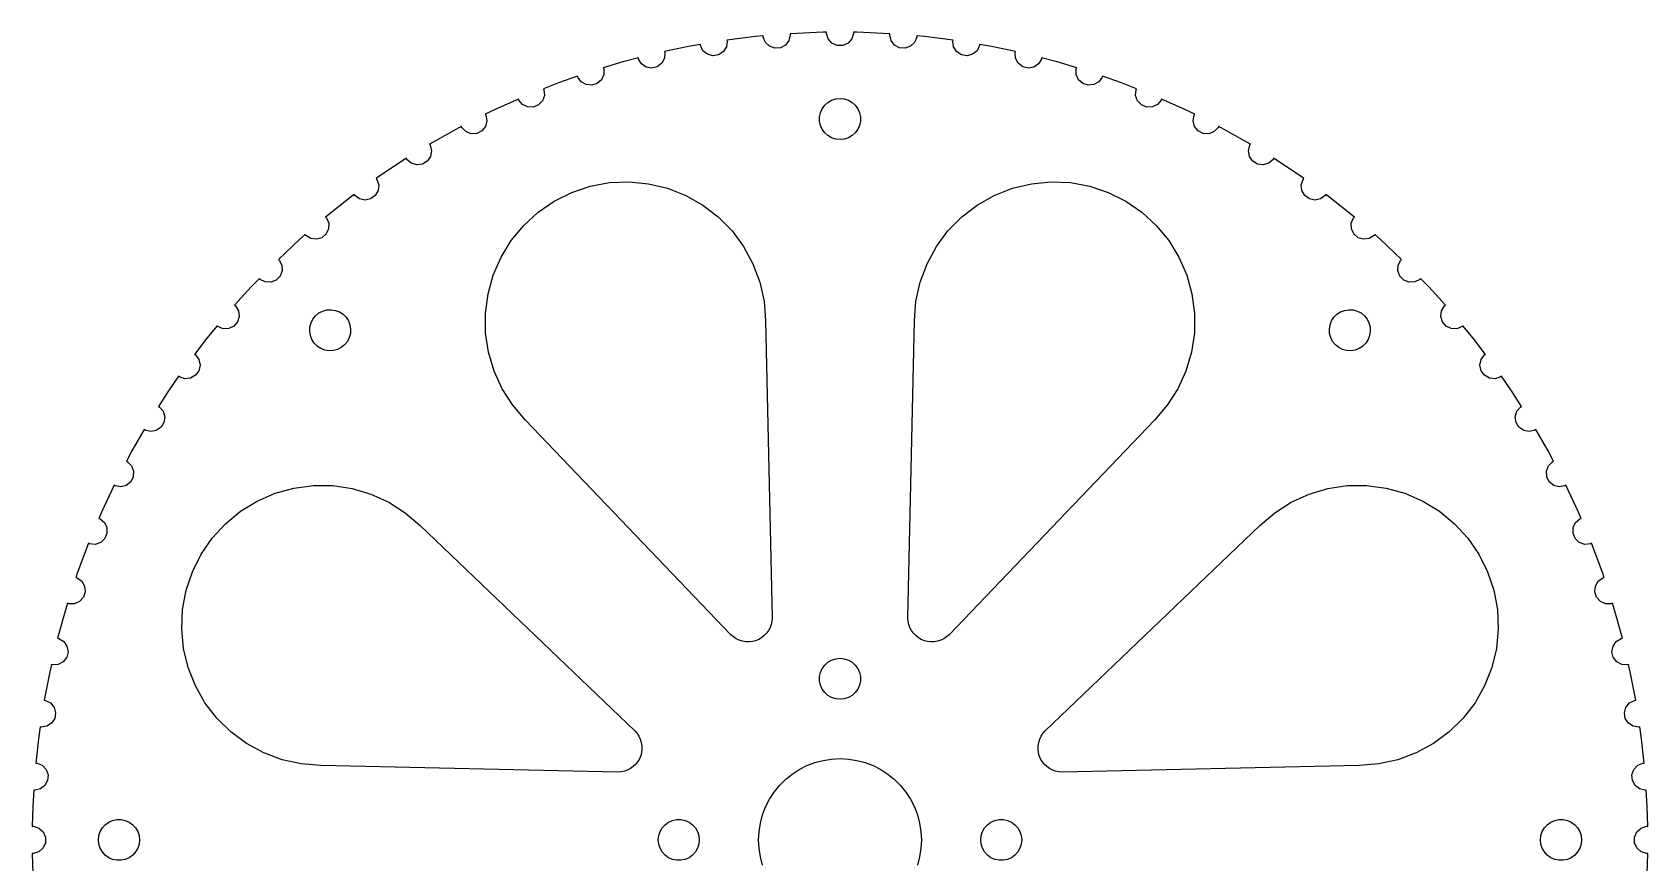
# Model space of a CAD drawing. Header units: metres. Extents: x -59 to 59, y -59 to 59.
# Drawn here: x -59.1 to 59.1, y -1.7 to 59.1 of the extents above; entities that cross this region are included whole.
import ezdxf

# ---------------------------------------------------------------- set-up
doc = ezdxf.new("R2010")
doc.units = ezdxf.units.M

msp = doc.modelspace()

# ---------------------------------------------------------------- linework, layer by layer
for p, q in [((-1.23724, 59.0658), (-3.65305, 58.9645)), ((-0.984879, 59.0658), (-1.23724, 59.0658)), ((-0.994507, 58.9742), (-0.984879, 59.0658)), ((1.23724, 59.0658), (0.984879, 59.0658)), ((0.984879, 59.0658), (0.994507, 58.9742)), ((3.65305, 58.9645), (1.23724, 59.0658)), ((-11.0703, 58.0323), (-12.8291, 57.6584)), ((-10.2123, 58.1774), (-11.0703, 58.0323)), ((-10.2079, 58.0926), (-10.2123, 58.1774)), ((-10.0191, 57.7221), (-10.2079, 58.0926)), ((-8.30836, 57.993), (-8.53484, 57.6443)), ((-8.24332, 58.4037), (-8.30836, 57.993)), ((-6.1754, 58.7551), (-8.26668, 58.4909)), ((-8.26668, 58.4909), (-8.24332, 58.4037)), ((-5.61621, 58.802), (-6.1754, 58.7551)), ((-5.61852, 58.7144), (-5.61621, 58.802)), ((-5.45938, 58.3302), (-5.61852, 58.7144)), ((-5.15776, 58.044), (-5.45938, 58.3302)), ((-4.76578, 57.9052), (-5.15776, 58.044)), ((-4.35124, 57.9378), (-4.76578, 57.9052)), ((-3.98581, 58.1362), (-4.35124, 57.9378)), ((-3.73267, 58.4661), (-3.98581, 58.1362)), ((-3.6356, 58.8705), (-3.73267, 58.4661)), ((-3.65305, 58.9645), (-3.6356, 58.8705)), ((-0.866013, 58.5787), (-0.994507, 58.9742)), ((-0.587784, 58.2697), (-0.866013, 58.5787)), ((-0.207901, 58.1006), (-0.587784, 58.2697)), ((0.207901, 58.1006), (-0.207901, 58.1006)), ((0.587784, 58.2697), (0.207901, 58.1006)), ((0.866013, 58.5787), (0.587784, 58.2697)), ((0.994507, 58.9742), (0.866013, 58.5787)), ((3.6356, 58.8705), (3.65305, 58.9645)), ((3.73267, 58.4661), (3.6356, 58.8705)), ((3.98581, 58.1362), (3.73267, 58.4661)), ((4.35124, 57.9378), (3.98581, 58.1362)), ((4.76578, 57.9052), (4.35124, 57.9378)), ((5.15776, 58.044), (4.76578, 57.9052)), ((5.45938, 58.3302), (5.15776, 58.044)), ((5.61852, 58.7144), (5.45938, 58.3302)), ((6.1754, 58.7551), (5.61621, 58.802)), ((5.61621, 58.802), (5.61852, 58.7144)), ((8.26668, 58.4909), (6.1754, 58.7551)), ((8.24332, 58.4037), (8.26668, 58.4909)), ((8.30836, 57.993), (8.24332, 58.4037)), ((8.53484, 57.6443), (8.30836, 57.993)), ((10.2079, 58.0926), (10.0191, 57.7221)), ((10.2123, 58.1774), (10.2079, 58.0926)), ((11.0703, 58.0323), (10.2123, 58.1774)), ((12.8291, 57.6584), (11.0703, 58.0323)), ((-15.8874, 56.9024), (-17.3125, 56.4722)), ((-14.7452, 57.1957), (-15.8874, 56.9024)), ((-14.7343, 57.1126), (-14.7452, 57.1957)), ((-14.517, 56.758), (-14.7343, 57.1126)), ((-14.1743, 56.5225), (-14.517, 56.758)), ((-13.0312, 56.797), (-13.3611, 56.5438)), ((-12.8328, 57.1624), (-13.0312, 56.797)), ((-12.8002, 57.5769), (-12.8328, 57.1624)), ((-12.8291, 57.6584), (-12.8002, 57.5769)), ((-9.69594, 57.4604), (-10.0191, 57.7221)), ((-9.29428, 57.3528), (-9.69594, 57.4604)), ((-8.88358, 57.4178), (-9.29428, 57.3528)), ((-8.53484, 57.6443), (-8.88358, 57.4178)), ((8.88358, 57.4178), (8.53484, 57.6443)), ((9.29428, 57.3528), (8.88358, 57.4178)), ((9.69594, 57.4604), (9.29428, 57.3528)), ((10.0191, 57.7221), (9.69594, 57.4604)), ((12.8002, 57.5769), (12.8291, 57.6584)), ((12.8328, 57.1624), (12.8002, 57.5769)), ((13.0312, 56.797), (12.8328, 57.1624)), ((13.3611, 56.5438), (13.0312, 56.797)), ((14.517, 56.758), (14.1743, 56.5225)), ((14.7343, 57.1126), (14.517, 56.758)), ((14.7452, 57.1957), (14.7343, 57.1126)), ((15.8874, 56.9024), (14.7452, 57.1957)), ((17.3125, 56.4722), (15.8874, 56.9024)), ((-19.1874, 55.863), (-20.5932, 55.3734)), ((-19.1699, 55.7805), (-19.1874, 55.863)), ((-18.9255, 55.4441), (-19.1699, 55.7805)), ((-17.4473, 55.5994), (-17.7563, 55.3212)), ((-17.2782, 55.9793), (-17.4473, 55.5994)), ((-17.3125, 56.4722), (-17.2782, 56.3951)), ((-17.2782, 56.3951), (-17.2782, 55.9793)), ((-13.7655, 56.4467), (-14.1743, 56.5225)), ((-13.3611, 56.5438), (-13.7655, 56.4467)), ((13.7655, 56.4467), (13.3611, 56.5438)), ((14.1743, 56.5225), (13.7655, 56.4467)), ((17.2782, 56.3951), (17.3125, 56.4722)), ((17.2782, 55.9793), (17.2782, 56.3951)), ((17.4473, 55.5994), (17.2782, 55.9793)), ((17.7563, 55.3212), (17.4473, 55.5994)), ((19.1699, 55.7805), (18.9255, 55.4441)), ((19.1874, 55.863), (19.1699, 55.7805)), ((20.5932, 55.3734), (19.1874, 55.863)), ((-21.617, 54.4511), (-21.7558, 54.0591)), ((-20.5932, 55.3734), (-21.6896, 54.9393)), ((-21.6896, 54.9393), (-21.6496, 54.8657)), ((-21.6496, 54.8657), (-21.617, 54.4511)), ((-18.5654, 55.2362), (-18.9255, 55.4441)), ((-18.1518, 55.1927), (-18.5654, 55.2362)), ((-17.7563, 55.3212), (-18.1518, 55.1927)), ((18.1518, 55.1927), (17.7563, 55.3212)), ((18.5654, 55.2362), (18.1518, 55.1927)), ((18.9255, 55.4441), (18.5654, 55.2362)), ((21.6896, 54.9393), (20.5932, 55.3734)), ((21.617, 54.4511), (21.6496, 54.8657)), ((21.7558, 54.0591), (21.617, 54.4511)), ((21.6496, 54.8657), (21.6896, 54.9393)), ((-25.1545, 53.456), (-25.9339, 53.0692)), ((-23.5118, 54.1874), (-25.1545, 53.456)), ((-23.4873, 54.1045), (-23.5118, 54.1874)), ((-23.2172, 53.7883), (-23.4873, 54.1045)), ((-22.8419, 53.6093), (-23.2172, 53.7883)), ((-22.4262, 53.5984), (-22.8419, 53.6093)), ((-22.042, 53.7575), (-22.4262, 53.5984)), ((-21.7558, 54.0591), (-22.042, 53.7575)), ((-1.49178, 52.8777), (-1.42657, 53.1844)), ((-1.42657, 53.1844), (-1.29903, 53.4709)), ((-1.29903, 53.4709), (-1.11472, 53.7246)), ((-1.11472, 53.7246), (-0.881668, 53.9344)), ((-0.881668, 53.9344), (-0.610092, 54.0912)), ((-0.610092, 54.0912), (-0.311859, 54.1881)), ((-0.311859, 54.1881), (0, 54.2209)), ((0, 54.2209), (0.311859, 54.1881)), ((0.311859, 54.1881), (0.610092, 54.0912)), ((0.610092, 54.0912), (0.881668, 53.9344)), ((0.881668, 53.9344), (1.11472, 53.7246)), ((1.11472, 53.7246), (1.29903, 53.4709)), ((1.29903, 53.4709), (1.42657, 53.1844)), ((1.42657, 53.1844), (1.49178, 52.8777)), ((22.042, 53.7575), (21.7558, 54.0591)), ((22.4262, 53.5984), (22.042, 53.7575)), ((22.8419, 53.6093), (22.4262, 53.5984)), ((23.2172, 53.7883), (22.8419, 53.6093)), ((23.4873, 54.1045), (23.2172, 53.7883)), ((23.5118, 54.1874), (23.4873, 54.1045)), ((25.1545, 53.456), (23.5118, 54.1874)), ((25.9339, 53.0692), (25.1545, 53.456)), ((-27.6922, 52.1792), (-29.5394, 51.1637)), ((-27.6599, 52.0949), (-27.6922, 52.1792)), ((-27.3658, 51.8009), (-27.6599, 52.0949)), ((-25.9302, 52.1855), (-26.1919, 51.8624)), ((-25.9339, 53.0692), (-25.8876, 52.9979)), ((-25.8226, 52.5872), (-25.9302, 52.1855)), ((-25.8876, 52.9979), (-25.8226, 52.5872)), ((-1.49178, 52.5641), (-1.49178, 52.8777)), ((-1.42657, 52.2573), (-1.49178, 52.5641)), ((-1.29903, 51.9709), (-1.42657, 52.2573)), ((1.42657, 52.2573), (1.29903, 51.9709)), ((1.49178, 52.5641), (1.42657, 52.2573)), ((1.49178, 52.8777), (1.49178, 52.5641)), ((25.8226, 52.5872), (25.8876, 52.9979)), ((25.9302, 52.1855), (25.8226, 52.5872)), ((25.8876, 52.9979), (25.9339, 53.0692)), ((26.1919, 51.8624), (25.9302, 52.1855)), ((27.6599, 52.0949), (27.3658, 51.8009)), ((27.6922, 52.1792), (27.6599, 52.0949)), ((29.5394, 51.1637), (27.6922, 52.1792)), ((-29.5394, 51.1637), (-30.0194, 50.873)), ((-30.0194, 50.873), (-29.966, 50.8034)), ((-29.966, 50.8034), (-29.8689, 50.3991)), ((-26.9776, 51.6519), (-27.3658, 51.8009)), ((-26.5624, 51.6736), (-26.9776, 51.6519)), ((-26.1919, 51.8624), (-26.5624, 51.6736)), ((-1.11472, 51.7172), (-1.29903, 51.9709)), ((-0.881668, 51.5073), (-1.11472, 51.7172)), ((-0.610092, 51.3506), (-0.881668, 51.5073)), ((-0.311859, 51.2536), (-0.610092, 51.3506)), ((0, 51.2209), (-0.311859, 51.2536)), ((0.311859, 51.2536), (0, 51.2209)), ((0.610092, 51.3506), (0.311859, 51.2536)), ((0.881668, 51.5073), (0.610092, 51.3506)), ((1.11472, 51.7172), (0.881668, 51.5073)), ((1.29903, 51.9709), (1.11472, 51.7172)), ((26.5624, 51.6736), (26.1919, 51.8624)), ((26.9776, 51.6519), (26.5624, 51.6736)), ((27.3658, 51.8009), (26.9776, 51.6519)), ((30.0194, 50.873), (29.5394, 51.1637)), ((29.8689, 50.3991), (29.966, 50.8034)), ((29.966, 50.8034), (30.0194, 50.873)), ((-31.7031, 49.8505), (-33.717, 48.5125)), ((-31.6619, 49.7641), (-31.7031, 49.8505)), ((-31.3457, 49.4941), (-31.6619, 49.7641)), ((-30.1802, 49.6475), (-30.5347, 49.4303)), ((-29.9447, 49.9902), (-30.1802, 49.6475)), ((-29.8689, 50.3991), (-29.9447, 49.9902)), ((29.9447, 49.9902), (29.8689, 50.3991)), ((30.1802, 49.6475), (29.9447, 49.9902)), ((30.5347, 49.4303), (30.1802, 49.6475)), ((31.6619, 49.7641), (31.3457, 49.4941)), ((31.7031, 49.8505), (31.6619, 49.7641)), ((33.717, 48.5125), (31.7031, 49.8505)), ((-33.717, 48.5125), (-33.9212, 48.3641)), ((-30.947, 49.376), (-31.3457, 49.4941)), ((-30.5347, 49.4303), (-30.947, 49.376)), ((30.947, 49.376), (30.5347, 49.4303)), ((31.3457, 49.4941), (30.947, 49.376)), ((33.9212, 48.3641), (33.717, 48.5125)), ((-33.7746, 47.4867), (-33.9825, 47.1266)), ((-33.9212, 48.3641), (-33.8596, 48.2957)), ((-33.8596, 48.2957), (-33.7311, 47.9002)), ((-33.7311, 47.9002), (-33.7746, 47.4867)), ((-20.8949, 46.7166), (-19.615, 47.3547)), ((-19.615, 47.3547), (-18.2587, 47.8085)), ((-18.2587, 47.8085), (-16.8524, 48.0692)), ((-16.8524, 48.0692), (-15.4236, 48.1316)), ((-15.4236, 48.1316), (-14, 47.9945)), ((-14, 47.9945), (-12.6094, 47.6606)), ((-12.6094, 47.6606), (-11.2787, 47.1364)), ((11.2787, 47.1364), (12.6094, 47.6606)), ((12.6094, 47.6606), (14, 47.9945)), ((14, 47.9945), (15.4236, 48.1316)), ((15.4236, 48.1316), (16.8524, 48.0692)), ((16.8524, 48.0692), (18.2587, 47.8085)), ((18.2587, 47.8085), (19.615, 47.3547)), ((19.615, 47.3547), (20.8949, 46.7166)), ((33.7311, 47.9002), (33.8596, 48.2957)), ((33.7746, 47.4867), (33.7311, 47.9002)), ((33.9825, 47.1266), (33.7746, 47.4867)), ((33.8596, 48.2957), (33.9212, 48.3641)), ((-35.7189, 47.058), (-37.6139, 45.5561)), ((-35.5148, 47.2063), (-35.7189, 47.058)), ((-35.4688, 47.1266), (-35.5148, 47.2063)), ((-35.1323, 46.8822), (-35.4688, 47.1266)), ((-34.7256, 46.7957), (-35.1323, 46.8822)), ((-34.3189, 46.8822), (-34.7256, 46.7957)), ((-33.9825, 47.1266), (-34.3189, 46.8822)), ((-22.0735, 45.9065), (-20.8949, 46.7166)), ((-11.2787, 47.1364), (-10.0339, 46.4322)), ((-10.0339, 46.4322), (-8.89928, 45.5615)), ((8.89928, 45.5615), (10.0339, 46.4322)), ((10.0339, 46.4322), (11.2787, 47.1364)), ((20.8949, 46.7166), (22.0735, 45.9065)), ((34.3189, 46.8822), (33.9825, 47.1266)), ((34.7256, 46.7957), (34.3189, 46.8822)), ((35.1323, 46.8822), (34.7256, 46.7957)), ((35.4688, 47.1266), (35.1323, 46.8822)), ((35.5148, 47.2063), (35.4688, 47.1266)), ((35.7189, 47.058), (35.5148, 47.2063)), ((37.6139, 45.5561), (35.7189, 47.058)), ((-37.6139, 45.5561), (-37.5444, 45.4902)), ((-37.5444, 45.4902), (-37.3853, 45.1061)), ((-37.3853, 45.1061), (-37.3962, 44.6904)), ((-24.0377, 43.8367), (-23.128, 44.9403)), ((-23.128, 44.9403), (-22.0735, 45.9065)), ((-8.89928, 45.5615), (-7.89684, 44.5415)), ((7.89684, 44.5415), (8.89928, 45.5615)), ((22.0735, 45.9065), (23.128, 44.9403)), ((23.128, 44.9403), (24.0377, 43.8367)), ((37.3853, 45.1061), (37.5444, 45.4902)), ((37.3962, 44.6904), (37.3853, 45.1061)), ((37.5444, 45.4902), (37.6139, 45.5561)), ((-39.5314, 43.9041), (-41.068, 42.4611)), ((-39.1066, 44.2707), (-39.5314, 43.9041)), ((-39.0569, 44.1985), (-39.1066, 44.2707)), ((-38.7024, 43.9812), (-39.0569, 44.1985)), ((-38.2901, 43.9269), (-38.7024, 43.9812)), ((-37.8914, 44.045), (-38.2901, 43.9269)), ((-37.5752, 44.3151), (-37.8914, 44.045)), ((-37.3962, 44.6904), (-37.5752, 44.3151)), ((-24.785, 42.6173), (-24.0377, 43.8367)), ((-7.89684, 44.5415), (-7.04613, 43.3918)), ((7.04613, 43.3918), (7.89684, 44.5415)), ((24.0377, 43.8367), (24.785, 42.6173)), ((37.5752, 44.3151), (37.3962, 44.6904)), ((37.8914, 44.045), (37.5752, 44.3151)), ((38.2901, 43.9269), (37.8914, 44.045)), ((38.7024, 43.9812), (38.2901, 43.9269)), ((39.0569, 44.1985), (38.7024, 43.9812)), ((39.1066, 44.2707), (39.0569, 44.1985)), ((39.5314, 43.9041), (39.1066, 44.2707)), ((41.068, 42.4611), (39.5314, 43.9041)), ((-25.3553, 41.3057), (-24.785, 42.6173)), ((-7.04613, 43.3918), (-6.36371, 42.1349)), ((6.36371, 42.1349), (7.04613, 43.3918)), ((24.785, 42.6173), (25.3553, 41.3057)), ((-41.068, 42.4611), (-40.9978, 42.4043)), ((-40.9978, 42.4043), (-40.8091, 42.0338)), ((-40.7873, 41.6185), (-40.9363, 41.2303)), ((-40.8091, 42.0338), (-40.7873, 41.6185)), ((-6.36371, 42.1349), (-5.86284, 40.7953)), ((5.86284, 40.7953), (6.36371, 42.1349)), ((40.7873, 41.6185), (40.8091, 42.0338)), ((40.9363, 41.2303), (40.7873, 41.6185)), ((40.8091, 42.0338), (40.9978, 42.4043)), ((40.9978, 42.4043), (41.068, 42.4611)), ((-43.0665, 40.4422), (-44.2697, 39.1059)), ((-42.4578, 41.0639), (-43.0665, 40.4422)), ((-42.4043, 40.9978), (-42.4578, 41.0639)), ((-42.0338, 40.8091), (-42.4043, 40.9978)), ((-41.6185, 40.7873), (-42.0338, 40.8091)), ((-41.2303, 40.9363), (-41.6185, 40.7873)), ((-40.9363, 41.2303), (-41.2303, 40.9363)), ((-25.7375, 39.9276), (-25.3553, 41.3057)), ((-5.86284, 40.7953), (-5.5533, 39.399)), ((5.5533, 39.399), (5.86284, 40.7953)), ((25.3553, 41.3057), (25.7375, 39.9276)), ((41.2303, 40.9363), (40.9363, 41.2303)), ((41.6185, 40.7873), (41.2303, 40.9363)), ((42.0338, 40.8091), (41.6185, 40.7873)), ((42.4043, 40.9978), (42.0338, 40.8091)), ((42.4578, 41.0639), (42.4043, 40.9978)), ((43.0665, 40.4422), (42.4578, 41.0639)), ((44.2697, 39.1059), (43.0665, 40.4422)), ((-44.2697, 39.1059), (-44.1985, 39.0569)), ((-44.1985, 39.0569), (-43.9812, 38.7024)), ((-25.9241, 38.5096), (-25.7375, 39.9276)), ((-5.5533, 39.399), (-5.44109, 37.9733)), ((5.44109, 37.9733), (5.5533, 39.399)), ((25.7375, 39.9276), (25.9241, 38.5096)), ((43.9812, 38.7024), (44.1985, 39.0569)), ((44.1985, 39.0569), (44.2697, 39.1059)), ((-44.045, 37.8914), (-44.3151, 37.5752)), ((-43.9269, 38.2901), (-44.045, 37.8914)), ((-43.9812, 38.7024), (-43.9269, 38.2901)), ((-38.7608, 37.5139), (-38.6797, 37.8168)), ((-38.6797, 37.8168), (-38.5373, 38.0962)), ((-38.5373, 38.0962), (-38.3399, 38.3399)), ((-38.3399, 38.3399), (-38.0962, 38.5373)), ((-38.0962, 38.5373), (-37.8168, 38.6797)), ((-37.8168, 38.6797), (-37.5139, 38.7608)), ((-37.5139, 38.7608), (-37.2008, 38.7772)), ((-37.2008, 38.7772), (-36.8911, 38.7282)), ((-36.8911, 38.7282), (-36.5983, 38.6158)), ((-36.5983, 38.6158), (-36.3353, 38.445)), ((-36.3353, 38.445), (-36.1136, 38.2233)), ((-36.1136, 38.2233), (-35.9428, 37.9603)), ((-35.9428, 37.9603), (-35.8304, 37.6675)), ((-25.9117, 37.0795), (-25.9241, 38.5096)), ((-5.44109, 37.9733), (-4.96783, 16.2512)), ((4.96783, 16.2512), (5.44109, 37.9733)), ((25.9241, 38.5096), (25.9117, 37.0795)), ((35.8304, 37.6675), (35.9428, 37.9603)), ((35.9428, 37.9603), (36.1136, 38.2233)), ((36.1136, 38.2233), (36.3353, 38.445)), ((36.3353, 38.445), (36.5983, 38.6158)), ((36.5983, 38.6158), (36.8911, 38.7282)), ((36.8911, 38.7282), (37.2008, 38.7772)), ((37.2008, 38.7772), (37.5139, 38.7608)), ((37.5139, 38.7608), (37.8168, 38.6797)), ((37.8168, 38.6797), (38.0962, 38.5373)), ((38.0962, 38.5373), (38.3399, 38.3399)), ((38.3399, 38.3399), (38.5373, 38.0962)), ((38.5373, 38.0962), (38.6797, 37.8168)), ((38.6797, 37.8168), (38.7608, 37.5139)), ((43.9269, 38.2901), (43.9812, 38.7024)), ((44.045, 37.8914), (43.9269, 38.2901)), ((44.3151, 37.5752), (44.045, 37.8914)), ((-46.2996, 36.6966), (-47.1996, 35.5109)), ((-45.5479, 37.6053), (-46.2996, 36.6966)), ((-45.4902, 37.5444), (-45.5479, 37.6053)), ((-45.1061, 37.3853), (-45.4902, 37.5444)), ((-44.6904, 37.3962), (-45.1061, 37.3853)), ((-44.3151, 37.5752), (-44.6904, 37.3962)), ((-38.7772, 37.2008), (-38.7608, 37.5139)), ((-38.7282, 36.8911), (-38.7772, 37.2008)), ((-38.6158, 36.5983), (-38.7282, 36.8911)), ((-35.8789, 36.7417), (-36.0213, 36.4623)), ((-35.7977, 37.0446), (-35.8789, 36.7417)), ((-35.8304, 37.6675), (-35.7813, 37.3578)), ((-35.7813, 37.3578), (-35.7977, 37.0446)), ((-25.7003, 35.665), (-25.9117, 37.0795)), ((25.9117, 37.0795), (25.7003, 35.665)), ((35.7813, 37.3578), (35.8304, 37.6675)), ((35.7977, 37.0446), (35.7813, 37.3578)), ((35.8789, 36.7417), (35.7977, 37.0446)), ((36.0213, 36.4623), (35.8789, 36.7417)), ((38.7282, 36.8911), (38.6158, 36.5983)), ((38.7772, 37.2008), (38.7282, 36.8911)), ((38.7608, 37.5139), (38.7772, 37.2008)), ((44.6904, 37.3962), (44.3151, 37.5752)), ((45.1061, 37.3853), (44.6904, 37.3962)), ((45.4902, 37.5444), (45.1061, 37.3853)), ((45.5479, 37.6053), (45.4902, 37.5444)), ((46.2996, 36.6966), (45.5479, 37.6053)), ((47.1996, 35.5109), (46.2996, 36.6966)), ((-47.1996, 35.5109), (-47.1266, 35.4688)), ((-47.1266, 35.4688), (-46.8822, 35.1323)), ((-38.445, 36.3353), (-38.6158, 36.5983)), ((-38.2233, 36.1136), (-38.445, 36.3353)), ((-37.9603, 35.9428), (-38.2233, 36.1136)), ((-37.6675, 35.8304), (-37.9603, 35.9428)), ((-37.3578, 35.7813), (-37.6675, 35.8304)), ((-37.0446, 35.7977), (-37.3578, 35.7813)), ((-36.7417, 35.8789), (-37.0446, 35.7977)), ((-36.4623, 36.0213), (-36.7417, 35.8789)), ((-36.2186, 36.2186), (-36.4623, 36.0213)), ((-36.0213, 36.4623), (-36.2186, 36.2186)), ((-25.2941, 34.2937), (-25.7003, 35.665)), ((25.7003, 35.665), (25.2941, 34.2937)), ((36.2186, 36.2186), (36.0213, 36.4623)), ((36.4623, 36.0213), (36.2186, 36.2186)), ((36.7417, 35.8789), (36.4623, 36.0213)), ((37.0446, 35.7977), (36.7417, 35.8789)), ((37.3578, 35.7813), (37.0446, 35.7977)), ((37.6675, 35.8304), (37.3578, 35.7813)), ((37.9603, 35.9428), (37.6675, 35.8304)), ((38.2233, 36.1136), (37.9603, 35.9428)), ((38.445, 36.3353), (38.2233, 36.1136)), ((38.6158, 36.5983), (38.445, 36.3353)), ((46.8822, 35.1323), (47.1266, 35.4688)), ((47.1266, 35.4688), (47.1996, 35.5109)), ((-46.8822, 34.3189), (-47.1266, 33.9825)), ((-46.8822, 35.1323), (-46.7957, 34.7256)), ((-46.7957, 34.7256), (-46.8822, 34.3189)), ((-24.701, 32.9923), (-25.2941, 34.2937)), ((25.2941, 34.2937), (24.701, 32.9923)), ((46.7957, 34.7256), (46.8822, 35.1323)), ((46.8822, 34.3189), (46.7957, 34.7256)), ((47.1266, 33.9825), (46.8822, 34.3189)), ((-48.3584, 33.916), (-49.2079, 32.6937)), ((-48.2957, 33.8596), (-48.3584, 33.916)), ((-47.9002, 33.7311), (-48.2957, 33.8596)), ((-47.4867, 33.7746), (-47.9002, 33.7311)), ((-47.1266, 33.9825), (-47.4867, 33.7746)), ((47.4867, 33.7746), (47.1266, 33.9825)), ((47.9002, 33.7311), (47.4867, 33.7746)), ((48.2957, 33.8596), (47.9002, 33.7311)), ((48.3584, 33.916), (48.2957, 33.8596)), ((49.2079, 32.6937), (48.3584, 33.916)), ((-49.2079, 32.6937), (-49.8398, 31.698)), ((-23.9325, 31.7861), (-24.701, 32.9923)), ((24.701, 32.9923), (23.9325, 31.7861)), ((49.8398, 31.698), (49.2079, 32.6937)), ((-49.8398, 31.698), (-49.7641, 31.6619)), ((-49.7641, 31.6619), (-49.4941, 31.3457)), ((-49.4941, 31.3457), (-49.376, 30.947)), ((-49.376, 30.947), (-49.4303, 30.5347)), ((-23.0037, 30.6986), (-23.9325, 31.7861)), ((23.9325, 31.7861), (23.0037, 30.6986)), ((49.376, 30.947), (49.4941, 31.3457)), ((49.4303, 30.5347), (49.376, 30.947)), ((49.4941, 31.3457), (49.7641, 31.6619)), ((49.7641, 31.6619), (49.8398, 31.698)), ((-50.872, 30.0186), (-51.7711, 28.4614)), ((-50.8034, 29.966), (-50.872, 30.0186)), ((-50.3991, 29.8689), (-50.8034, 29.966)), ((-49.9902, 29.9447), (-50.3991, 29.8689)), ((-49.6475, 30.1802), (-49.9902, 29.9447)), ((-49.4303, 30.5347), (-49.6475, 30.1802)), ((-7.97856, 15.0042), (-23.0037, 30.6986)), ((23.0037, 30.6986), (7.97856, 15.0042)), ((49.6475, 30.1802), (49.4303, 30.5347)), ((49.9902, 29.9447), (49.6475, 30.1802)), ((50.3991, 29.8689), (49.9902, 29.9447)), ((50.8034, 29.966), (50.3991, 29.8689)), ((50.872, 30.0186), (50.8034, 29.966)), ((51.7711, 28.4614), (50.872, 30.0186)), ((-51.7711, 28.4614), (-52.1742, 27.6903)), ((52.1742, 27.6903), (51.7711, 28.4614)), ((-52.1742, 27.6903), (-52.0949, 27.6599)), ((-52.0949, 27.6599), (-51.8009, 27.3658)), ((-51.8009, 27.3658), (-51.6519, 26.9776)), ((51.6519, 26.9776), (51.8009, 27.3658)), ((51.8009, 27.3658), (52.0949, 27.6599)), ((52.0949, 27.6599), (52.1742, 27.6903)), ((-51.8624, 26.1919), (-52.1855, 25.9302)), ((-51.6736, 26.5624), (-51.8624, 26.1919)), ((-51.6519, 26.9776), (-51.6736, 26.5624)), ((51.6736, 26.5624), (51.6519, 26.9776)), ((51.8624, 26.1919), (51.6736, 26.5624)), ((52.1855, 25.9302), (51.8624, 26.1919)), ((-53.0736, 25.9368), (-53.9711, 24.0295)), ((-52.9979, 25.8876), (-53.0736, 25.9368)), ((-52.5872, 25.8226), (-52.9979, 25.8876)), ((-52.1855, 25.9302), (-52.5872, 25.8226)), ((-42.6173, 24.785), (-41.3057, 25.3553)), ((-41.3057, 25.3553), (-39.9276, 25.7375)), ((-39.9276, 25.7375), (-38.5096, 25.9241)), ((-38.5096, 25.9241), (-37.0795, 25.9117)), ((-37.0795, 25.9117), (-35.665, 25.7003)), ((-35.665, 25.7003), (-34.2937, 25.2941)), ((-34.2937, 25.2941), (-32.9923, 24.701)), ((32.9923, 24.701), (34.2937, 25.2941)), ((34.2937, 25.2941), (35.665, 25.7003)), ((35.665, 25.7003), (37.0795, 25.9117)), ((37.0795, 25.9117), (38.5096, 25.9241)), ((38.5096, 25.9241), (39.9276, 25.7375)), ((39.9276, 25.7375), (41.3057, 25.3553)), ((41.3057, 25.3553), (42.6173, 24.785)), ((52.5872, 25.8226), (52.1855, 25.9302)), ((52.9979, 25.8876), (52.5872, 25.8226)), ((53.0736, 25.9368), (52.9979, 25.8876)), ((53.9711, 24.0295), (53.0736, 25.9368)), ((-53.9711, 24.0295), (-54.1886, 23.5122)), ((-44.9403, 23.128), (-43.8367, 24.0377)), ((-43.8367, 24.0377), (-42.6173, 24.785)), ((-32.9923, 24.701), (-31.7861, 23.9325)), ((-31.7861, 23.9325), (-30.6986, 23.0037)), ((30.6986, 23.0037), (31.7861, 23.9325)), ((31.7861, 23.9325), (32.9923, 24.701)), ((42.6173, 24.785), (43.8367, 24.0377)), ((43.8367, 24.0377), (44.9403, 23.128)), ((54.1886, 23.5122), (53.9711, 24.0295)), ((-54.1886, 23.5122), (-54.1045, 23.4873)), ((-54.1045, 23.4873), (-53.7883, 23.2172)), ((-53.7883, 23.2172), (-53.6093, 22.8419)), ((-53.6093, 22.8419), (-53.5984, 22.4262)), ((-45.9065, 22.0735), (-44.9403, 23.128)), ((-30.6986, 23.0037), (-15.0042, 7.97856)), ((15.0042, 7.97856), (30.6986, 23.0037)), ((44.9403, 23.128), (45.9065, 22.0735)), ((53.5984, 22.4262), (53.6093, 22.8419)), ((53.6093, 22.8419), (53.7883, 23.2172)), ((53.7883, 23.2172), (54.1045, 23.4873)), ((54.1045, 23.4873), (54.1886, 23.5122)), ((-54.9498, 21.6953), (-55.7926, 19.429)), ((-54.8657, 21.6496), (-54.9498, 21.6953)), ((-54.4511, 21.617), (-54.8657, 21.6496)), ((-54.0591, 21.7558), (-54.4511, 21.617)), ((-53.7575, 22.042), (-54.0591, 21.7558)), ((-53.5984, 22.4262), (-53.7575, 22.042)), ((-46.7166, 20.8949), (-45.9065, 22.0735)), ((45.9065, 22.0735), (46.7166, 20.8949)), ((53.7575, 22.042), (53.5984, 22.4262)), ((54.0591, 21.7558), (53.7575, 22.042)), ((54.4511, 21.617), (54.0591, 21.7558)), ((54.8657, 21.6496), (54.4511, 21.617)), ((54.9498, 21.6953), (54.8657, 21.6496)), ((55.7926, 19.429), (54.9498, 21.6953)), ((-47.3547, 19.615), (-46.7166, 20.8949)), ((46.7166, 20.8949), (47.3547, 19.615)), ((-55.7926, 19.429), (-55.8705, 19.189)), ((-55.8705, 19.189), (-55.7805, 19.1699)), ((-55.7805, 19.1699), (-55.4441, 18.9255)), ((-55.4441, 18.9255), (-55.2362, 18.5654)), ((-47.8085, 18.2587), (-47.3547, 19.615)), ((47.3547, 19.615), (47.8085, 18.2587)), ((55.2362, 18.5654), (55.4441, 18.9255)), ((55.4441, 18.9255), (55.7805, 19.1699)), ((55.7805, 19.1699), (55.8705, 19.189)), ((55.8705, 19.189), (55.7926, 19.429)), ((-55.3212, 17.7563), (-55.5994, 17.4473)), ((-55.1927, 18.1518), (-55.3212, 17.7563)), ((-55.2362, 18.5654), (-55.1927, 18.1518)), ((-48.0692, 16.8524), (-47.8085, 18.2587)), ((47.8085, 18.2587), (48.0692, 16.8524)), ((55.1927, 18.1518), (55.2362, 18.5654)), ((55.3212, 17.7563), (55.1927, 18.1518)), ((55.5994, 17.4473), (55.3212, 17.7563)), ((-56.5572, 17.0756), (-57.2075, 14.7468)), ((-56.4792, 17.3156), (-56.5572, 17.0756)), ((-56.3951, 17.2782), (-56.4792, 17.3156)), ((-55.9793, 17.2782), (-56.3951, 17.2782)), ((-55.5994, 17.4473), (-55.9793, 17.2782)), ((-48.1316, 15.4236), (-48.0692, 16.8524)), ((48.0692, 16.8524), (48.1316, 15.4236)), ((55.9793, 17.2782), (55.5994, 17.4473)), ((56.3951, 17.2782), (55.9793, 17.2782)), ((56.4792, 17.3156), (56.3951, 17.2782)), ((56.5572, 17.0756), (56.4792, 17.3156)), ((57.2075, 14.7468), (56.5572, 17.0756)), ((-47.9945, 14), (-48.1316, 15.4236)), ((-5.11353, 15.5352), (-5.22673, 15.3177)), ((-5.03168, 15.7663), (-5.11353, 15.5352)), ((-4.9828, 16.0065), (-5.03168, 15.7663)), ((-4.96783, 16.2512), (-4.9828, 16.0065)), ((4.9828, 16.0065), (4.96783, 16.2512)), ((5.03168, 15.7663), (4.9828, 16.0065)), ((5.11353, 15.5352), (5.03168, 15.7663)), ((5.22673, 15.3177), (5.11353, 15.5352)), ((48.1316, 15.4236), (47.9945, 14)), ((-57.2075, 14.7468), (-57.1126, 14.7343)), ((-57.1126, 14.7343), (-56.758, 14.517)), ((-56.758, 14.517), (-56.5225, 14.1743)), ((-56.5225, 14.1743), (-56.4467, 13.7655)), ((-7.79494, 14.8417), (-7.97856, 15.0042)), ((-7.5905, 14.7064), (-7.79494, 14.8417)), ((-7.3692, 14.6008), (-7.5905, 14.7064)), ((-7.13538, 14.5271), (-7.3692, 14.6008)), ((-6.89357, 14.4866), (-7.13538, 14.5271)), ((-6.64847, 14.4802), (-6.89357, 14.4866)), ((-6.40488, 14.508), (-6.64847, 14.4802)), ((-6.16751, 14.5694), (-6.40488, 14.508)), ((-5.94099, 14.6632), (-6.16751, 14.5694)), ((-5.72975, 14.7876), (-5.94099, 14.6632)), ((-5.53787, 14.9402), (-5.72975, 14.7876)), ((-5.36911, 15.1181), (-5.53787, 14.9402)), ((-5.22673, 15.3177), (-5.36911, 15.1181)), ((5.36911, 15.1181), (5.22673, 15.3177)), ((5.53787, 14.9402), (5.36911, 15.1181)), ((5.72975, 14.7876), (5.53787, 14.9402)), ((5.94099, 14.6632), (5.72975, 14.7876)), ((6.16751, 14.5694), (5.94099, 14.6632)), ((6.40488, 14.508), (6.16751, 14.5694)), ((6.64847, 14.4802), (6.40488, 14.508)), ((6.89357, 14.4866), (6.64847, 14.4802)), ((7.13538, 14.5271), (6.89357, 14.4866)), ((7.3692, 14.6008), (7.13538, 14.5271)), ((7.5905, 14.7064), (7.3692, 14.6008)), ((7.79494, 14.8417), (7.5905, 14.7064)), ((7.97856, 15.0042), (7.79494, 14.8417)), ((56.4467, 13.7655), (56.5225, 14.1743)), ((56.5225, 14.1743), (56.758, 14.517)), ((56.758, 14.517), (57.1126, 14.7343)), ((57.1126, 14.7343), (57.2075, 14.7468)), ((-56.797, 13.0312), (-57.1624, 12.8328)), ((-56.5438, 13.3611), (-56.797, 13.0312)), ((-56.4467, 13.7655), (-56.5438, 13.3611)), ((-47.6606, 12.6094), (-47.9945, 14)), ((-1.11472, 12.7905), (-0.881668, 13.0003)), ((-0.881668, 13.0003), (-0.610092, 13.1571)), ((-0.610092, 13.1571), (-0.311859, 13.254)), ((-0.311859, 13.254), (0, 13.2868)), ((0, 13.2868), (0.311859, 13.254)), ((0.311859, 13.254), (0.610092, 13.1571)), ((0.610092, 13.1571), (0.881668, 13.0003)), ((0.881668, 13.0003), (1.11472, 12.7905)), ((47.9945, 14), (47.6606, 12.6094)), ((56.5438, 13.3611), (56.4467, 13.7655)), ((56.797, 13.0312), (56.5438, 13.3611)), ((57.1624, 12.8328), (56.797, 13.0312)), ((-57.7877, 12.2832), (-58.1827, 10.2126)), ((-57.6596, 12.8295), (-57.7877, 12.2832)), ((-57.5769, 12.8002), (-57.6596, 12.8295)), ((-57.1624, 12.8328), (-57.5769, 12.8002)), ((-47.1364, 11.2787), (-47.6606, 12.6094)), ((-1.49178, 11.9436), (-1.42657, 12.2503)), ((-1.49178, 11.63), (-1.49178, 11.9436)), ((-1.42657, 12.2503), (-1.29903, 12.5368)), ((-1.29903, 12.5368), (-1.11472, 12.7905)), ((1.11472, 12.7905), (1.29903, 12.5368)), ((1.29903, 12.5368), (1.42657, 12.2503)), ((1.42657, 12.2503), (1.49178, 11.9436)), ((1.49178, 11.9436), (1.49178, 11.63)), ((47.6606, 12.6094), (47.1364, 11.2787)), ((57.5769, 12.8002), (57.1624, 12.8328)), ((57.6596, 12.8295), (57.5769, 12.8002)), ((57.7877, 12.2832), (57.6596, 12.8295)), ((58.1827, 10.2126), (57.7877, 12.2832)), ((-46.4322, 10.0339), (-47.1364, 11.2787)), ((-1.42657, 11.3233), (-1.49178, 11.63)), ((-1.29903, 11.0368), (-1.42657, 11.3233)), ((-1.11472, 10.7831), (-1.29903, 11.0368)), ((-0.881668, 10.5733), (-1.11472, 10.7831)), ((1.11472, 10.7831), (0.881668, 10.5733)), ((1.29903, 11.0368), (1.11472, 10.7831)), ((1.42657, 11.3233), (1.29903, 11.0368)), ((1.49178, 11.63), (1.42657, 11.3233)), ((47.1364, 11.2787), (46.4322, 10.0339)), ((-58.1827, 10.2126), (-58.0926, 10.2079)), ((-58.0926, 10.2079), (-57.7221, 10.0191)), ((-57.7221, 10.0191), (-57.4604, 9.69594)), ((-57.4604, 9.69594), (-57.3528, 9.29428)), ((-45.5615, 8.89928), (-46.4322, 10.0339)), ((-0.610092, 10.4165), (-0.881668, 10.5733)), ((-0.311859, 10.3196), (-0.610092, 10.4165)), ((0, 10.2868), (-0.311859, 10.3196)), ((0.311859, 10.3196), (0, 10.2868)), ((0.610092, 10.4165), (0.311859, 10.3196)), ((0.881668, 10.5733), (0.610092, 10.4165)), ((46.4322, 10.0339), (45.5615, 8.89928)), ((57.3528, 9.29428), (57.4604, 9.69594)), ((57.4604, 9.69594), (57.7221, 10.0191)), ((57.7221, 10.0191), (58.0926, 10.2079)), ((58.0926, 10.2079), (58.1827, 10.2126)), ((-57.993, 8.30836), (-58.4037, 8.24332)), ((-57.6443, 8.53484), (-57.993, 8.30836)), ((-57.4178, 8.88358), (-57.6443, 8.53484)), ((-57.3528, 9.29428), (-57.4178, 8.88358)), ((-44.5415, 7.89684), (-45.5615, 8.89928)), ((45.5615, 8.89928), (44.5415, 7.89684)), ((57.4178, 8.88358), (57.3528, 9.29428)), ((57.6443, 8.53484), (57.4178, 8.88358)), ((57.993, 8.30836), (57.6443, 8.53484)), ((58.4037, 8.24332), (57.993, 8.30836)), ((-58.6129, 7.40453), (-58.8008, 5.61624)), ((-58.4858, 8.2653), (-58.6129, 7.40453)), ((-58.4037, 8.24332), (-58.4858, 8.2653)), ((-43.3918, 7.04613), (-44.5415, 7.89684)), ((-15.0042, 7.97856), (-14.8417, 7.79494)), ((-14.8417, 7.79494), (-14.7064, 7.5905)), ((-14.7064, 7.5905), (-14.6008, 7.3692)), ((-14.6008, 7.3692), (-14.5271, 7.13538)), ((-14.5271, 7.13538), (-14.4866, 6.89357)), ((14.4866, 6.89357), (14.5271, 7.13538)), ((14.5271, 7.13538), (14.6008, 7.3692)), ((14.6008, 7.3692), (14.7064, 7.5905)), ((14.7064, 7.5905), (14.8417, 7.79494)), ((14.8417, 7.79494), (15.0042, 7.97856)), ((44.5415, 7.89684), (43.3918, 7.04613)), ((58.4858, 8.2653), (58.4037, 8.24332)), ((58.6129, 7.40453), (58.4858, 8.2653)), ((58.8008, 5.61624), (58.6129, 7.40453)), ((-42.1349, 6.36371), (-43.3918, 7.04613)), ((-40.7953, 5.86284), (-42.1349, 6.36371)), ((-14.6632, 5.94099), (-14.7876, 5.72975)), ((-14.5694, 6.16751), (-14.6632, 5.94099)), ((-14.508, 6.40488), (-14.5694, 6.16751)), ((-14.4802, 6.64847), (-14.508, 6.40488)), ((-14.4866, 6.89357), (-14.4802, 6.64847)), ((-1.23706, 5.81998), (-0.621933, 5.9174)), ((-0.621933, 5.9174), (0, 5.95)), ((0, 5.95), (0.621933, 5.9174)), ((0.621933, 5.9174), (1.23706, 5.81998)), ((14.4802, 6.64847), (14.4866, 6.89357)), ((14.508, 6.40488), (14.4802, 6.64847)), ((14.5694, 6.16751), (14.508, 6.40488)), ((14.6632, 5.94099), (14.5694, 6.16751)), ((14.7876, 5.72975), (14.6632, 5.94099)), ((42.1349, 6.36371), (40.7953, 5.86284)), ((43.3918, 7.04613), (42.1349, 6.36371)), ((-58.8008, 5.61624), (-58.7144, 5.61852)), ((-58.7144, 5.61852), (-58.3302, 5.45938)), ((-58.3302, 5.45938), (-58.044, 5.15776)), ((-58.044, 5.15776), (-57.9052, 4.76578)), ((-57.9052, 4.76578), (-57.9378, 4.35124)), ((-39.399, 5.5533), (-40.7953, 5.86284)), ((-37.9733, 5.44109), (-39.399, 5.5533)), ((-16.2512, 4.96783), (-37.9733, 5.44109)), ((-16.0065, 4.9828), (-16.2512, 4.96783)), ((-15.7663, 5.03168), (-16.0065, 4.9828)), ((-15.5352, 5.11353), (-15.7663, 5.03168)), ((-15.3177, 5.22673), (-15.5352, 5.11353)), ((-15.1181, 5.36911), (-15.3177, 5.22673)), ((-14.9402, 5.53787), (-15.1181, 5.36911)), ((-14.7876, 5.72975), (-14.9402, 5.53787)), ((-3.98132, 4.42171), (-3.49731, 4.81364)), ((-3.49731, 4.81364), (-2.97499, 5.15285)), ((-2.97499, 5.15285), (-2.42007, 5.43559)), ((-2.42007, 5.43559), (-1.83864, 5.65878)), ((-1.83864, 5.65878), (-1.23706, 5.81998)), ((1.23706, 5.81998), (1.83864, 5.65878)), ((1.83864, 5.65878), (2.42007, 5.43559)), ((2.42007, 5.43559), (2.97499, 5.15285)), ((2.97499, 5.15285), (3.49731, 4.81364)), ((3.49731, 4.81364), (3.98132, 4.42171)), ((14.9402, 5.53787), (14.7876, 5.72975)), ((15.1181, 5.36911), (14.9402, 5.53787)), ((15.3177, 5.22673), (15.1181, 5.36911)), ((15.5352, 5.11353), (15.3177, 5.22673)), ((15.7663, 5.03168), (15.5352, 5.11353)), ((16.0065, 4.9828), (15.7663, 5.03168)), ((16.2512, 4.96783), (16.0065, 4.9828)), ((37.9733, 5.44109), (16.2512, 4.96783)), ((39.399, 5.5533), (37.9733, 5.44109)), ((40.7953, 5.86284), (39.399, 5.5533)), ((57.9052, 4.76578), (58.044, 5.15776)), ((57.9378, 4.35124), (57.9052, 4.76578)), ((58.044, 5.15776), (58.3302, 5.45938)), ((58.3302, 5.45938), (58.7144, 5.61852)), ((58.7144, 5.61852), (58.8008, 5.61624)), ((-58.9529, 3.65088), (-59.0269, 2.47395)), ((-58.8705, 3.6356), (-58.9529, 3.65088)), ((-58.4661, 3.73267), (-58.8705, 3.6356)), ((-58.1362, 3.98581), (-58.4661, 3.73267)), ((-57.9378, 4.35124), (-58.1362, 3.98581)), ((-4.81364, 3.49731), (-4.42171, 3.98132)), ((-4.42171, 3.98132), (-3.98132, 4.42171)), ((3.98132, 4.42171), (4.42171, 3.98132)), ((4.42171, 3.98132), (4.81364, 3.49731)), ((58.1362, 3.98581), (57.9378, 4.35124)), ((58.4661, 3.73267), (58.1362, 3.98581)), ((58.8705, 3.6356), (58.4661, 3.73267)), ((58.9529, 3.65088), (58.8705, 3.6356)), ((59.0269, 2.47395), (58.9529, 3.65088)), ((-59.0269, 2.47395), (-59.0581, 0.985687)), ((-5.65878, 1.83864), (-5.43559, 2.42007)), ((-5.43559, 2.42007), (-5.15285, 2.97499)), ((-5.15285, 2.97499), (-4.81364, 3.49731)), ((4.81364, 3.49731), (5.15285, 2.97499)), ((5.15285, 2.97499), (5.43559, 2.42007)), ((5.43559, 2.42007), (5.65878, 1.83864)), ((59.0581, 0.985687), (59.0269, 2.47395)), ((-53.7246, 1.11472), (-53.4709, 1.29903)), ((-53.4709, 1.29903), (-53.1844, 1.42657)), ((-53.1844, 1.42657), (-52.8777, 1.49178)), ((-52.8777, 1.49178), (-52.5641, 1.49178)), ((-52.5641, 1.49178), (-52.2573, 1.42657)), ((-52.2573, 1.42657), (-51.9709, 1.29903)), ((-51.9709, 1.29903), (-51.7172, 1.11472)), ((-12.7905, 1.11472), (-12.5368, 1.29903)), ((-12.5368, 1.29903), (-12.2503, 1.42657)), ((-12.2503, 1.42657), (-11.9436, 1.49178)), ((-11.9436, 1.49178), (-11.63, 1.49178)), ((-11.63, 1.49178), (-11.3233, 1.42657)), ((-11.3233, 1.42657), (-11.0368, 1.29903)), ((-11.0368, 1.29903), (-10.7831, 1.11472)), ((-5.9174, 0.621933), (-5.81998, 1.23706)), ((-5.81998, 1.23706), (-5.65878, 1.83864)), ((5.65878, 1.83864), (5.81998, 1.23706)), ((5.81998, 1.23706), (5.9174, 0.621933)), ((10.7831, 1.11472), (11.0368, 1.29903)), ((11.0368, 1.29903), (11.3233, 1.42657)), ((11.3233, 1.42657), (11.63, 1.49178)), ((11.63, 1.49178), (11.9436, 1.49178)), ((11.9436, 1.49178), (12.2503, 1.42657)), ((12.2503, 1.42657), (12.5368, 1.29903)), ((12.5368, 1.29903), (12.7905, 1.11472)), ((51.7172, 1.11472), (51.9709, 1.29903)), ((51.9709, 1.29903), (52.2573, 1.42657)), ((52.2573, 1.42657), (52.5641, 1.49178)), ((52.5641, 1.49178), (52.8777, 1.49178)), ((52.8777, 1.49178), (53.1844, 1.42657)), ((53.1844, 1.42657), (53.4709, 1.29903)), ((53.4709, 1.29903), (53.7246, 1.11472)), ((-59.0581, 0.985687), (-58.9742, 0.994507)), ((-58.9742, 0.994507), (-58.5787, 0.866013)), ((-58.5787, 0.866013), (-58.2697, 0.587784)), ((-58.2697, 0.587784), (-58.1006, 0.207901)), ((-58.1006, 0.207901), (-58.1006, -0.207901)), ((-54.2209, 0), (-54.1881, 0.311859)), ((-54.1881, -0.311859), (-54.2209, 0)), ((-54.1881, 0.311859), (-54.0912, 0.610092)), ((-54.0912, 0.610092), (-53.9344, 0.881668)), ((-53.9344, 0.881668), (-53.7246, 1.11472)), ((-51.7172, 1.11472), (-51.5073, 0.881668)), ((-51.5073, 0.881668), (-51.3506, 0.610092)), ((-51.3506, 0.610092), (-51.2536, 0.311859)), ((-51.2536, 0.311859), (-51.2209, 0)), ((-51.2209, 0), (-51.2536, -0.311859)), ((-13.2868, 0), (-13.254, 0.311859)), ((-13.254, -0.311859), (-13.2868, 0)), ((-13.254, 0.311859), (-13.1571, 0.610092)), ((-13.1571, 0.610092), (-13.0003, 0.881668)), ((-13.0003, 0.881668), (-12.7905, 1.11472)), ((-10.7831, 1.11472), (-10.5733, 0.881668)), ((-10.5733, 0.881668), (-10.4165, 0.610092)), ((-10.4165, 0.610092), (-10.3196, 0.311859)), ((-10.3196, 0.311859), (-10.2868, 0)), ((-10.2868, 0), (-10.3196, -0.311859)), ((-5.95, 0), (-5.9174, 0.621933)), ((-5.9174, -0.621933), (-5.95, 0)), ((5.9174, 0.621933), (5.95, 0)), ((5.95, 0), (5.9174, -0.621933)), ((10.2868, 0), (10.3196, 0.311859)), ((10.3196, -0.311859), (10.2868, 0)), ((10.3196, 0.311859), (10.4165, 0.610092)), ((10.4165, 0.610092), (10.5733, 0.881668)), ((10.5733, 0.881668), (10.7831, 1.11472)), ((12.7905, 1.11472), (13.0003, 0.881668)), ((13.0003, 0.881668), (13.1571, 0.610092)), ((13.1571, 0.610092), (13.254, 0.311859)), ((13.254, 0.311859), (13.2868, 0)), ((13.2868, 0), (13.254, -0.311859)), ((51.2209, 0), (51.2536, 0.311859)), ((51.2536, -0.311859), (51.2209, 0)), ((51.2536, 0.311859), (51.3506, 0.610092)), ((51.3506, 0.610092), (51.5073, 0.881668)), ((51.5073, 0.881668), (51.7172, 1.11472)), ((53.7246, 1.11472), (53.9344, 0.881668)), ((53.9344, 0.881668), (54.0912, 0.610092)), ((54.0912, 0.610092), (54.1881, 0.311859)), ((54.1881, 0.311859), (54.2209, 0)), ((54.2209, 0), (54.1881, -0.311859)), ((58.1006, 0.207901), (58.2697, 0.587784)), ((58.1006, -0.207901), (58.1006, 0.207901)), ((58.2697, 0.587784), (58.5787, 0.866013)), ((58.5787, 0.866013), (58.9742, 0.994507)), ((58.9742, 0.994507), (59.0581, 0.985687)), ((-58.9742, -0.994507), (-59.0581, -0.985687)), ((-59.0581, -0.985687), (-59.0269, -2.47395)), ((-58.5787, -0.866013), (-58.9742, -0.994507)), ((-58.2697, -0.587784), (-58.5787, -0.866013)), ((-58.1006, -0.207901), (-58.2697, -0.587784)), ((-54.0912, -0.610092), (-54.1881, -0.311859)), ((-53.9344, -0.881668), (-54.0912, -0.610092)), ((-53.7246, -1.11472), (-53.9344, -0.881668)), ((-53.4709, -1.29903), (-53.7246, -1.11472)), ((-51.7172, -1.11472), (-51.9709, -1.29903)), ((-51.5073, -0.881668), (-51.7172, -1.11472)), ((-51.3506, -0.610092), (-51.5073, -0.881668)), ((-51.2536, -0.311859), (-51.3506, -0.610092)), ((-13.1571, -0.610092), (-13.254, -0.311859)), ((-13.0003, -0.881668), (-13.1571, -0.610092)), ((-12.7905, -1.11472), (-13.0003, -0.881668)), ((-12.5368, -1.29903), (-12.7905, -1.11472)), ((-10.7831, -1.11472), (-11.0368, -1.29903)), ((-10.5733, -0.881668), (-10.7831, -1.11472)), ((-10.4165, -0.610092), (-10.5733, -0.881668)), ((-10.3196, -0.311859), (-10.4165, -0.610092)), ((-5.81998, -1.23706), (-5.9174, -0.621933)), ((5.9174, -0.621933), (5.81998, -1.23706)), ((10.4165, -0.610092), (10.3196, -0.311859)), ((10.5733, -0.881668), (10.4165, -0.610092)), ((10.7831, -1.11472), (10.5733, -0.881668)), ((11.0368, -1.29903), (10.7831, -1.11472)), ((12.7905, -1.11472), (12.5368, -1.29903)), ((13.0003, -0.881668), (12.7905, -1.11472)), ((13.1571, -0.610092), (13.0003, -0.881668)), ((13.254, -0.311859), (13.1571, -0.610092)), ((51.3506, -0.610092), (51.2536, -0.311859)), ((51.5073, -0.881668), (51.3506, -0.610092)), ((51.7172, -1.11472), (51.5073, -0.881668)), ((51.9709, -1.29903), (51.7172, -1.11472)), ((53.7246, -1.11472), (53.4709, -1.29903)), ((53.9344, -0.881668), (53.7246, -1.11472)), ((54.0912, -0.610092), (53.9344, -0.881668)), ((54.1881, -0.311859), (54.0912, -0.610092)), ((58.2697, -0.587784), (58.1006, -0.207901)), ((58.5787, -0.866013), (58.2697, -0.587784)), ((58.9742, -0.994507), (58.5787, -0.866013)), ((59.0581, -0.985687), (58.9742, -0.994507)), ((59.0269, -2.47395), (59.0581, -0.985687)), ((-53.1844, -1.42657), (-53.4709, -1.29903)), ((-52.8777, -1.49178), (-53.1844, -1.42657)), ((-52.5641, -1.49178), (-52.8777, -1.49178)), ((-52.2573, -1.42657), (-52.5641, -1.49178)), ((-51.9709, -1.29903), (-52.2573, -1.42657)), ((-12.2503, -1.42657), (-12.5368, -1.29903)), ((-11.9436, -1.49178), (-12.2503, -1.42657)), ((-11.63, -1.49178), (-11.9436, -1.49178)), ((-11.3233, -1.42657), (-11.63, -1.49178)), ((-11.0368, -1.29903), (-11.3233, -1.42657)), ((-5.65878, -1.83864), (-5.81998, -1.23706)), ((5.81998, -1.23706), (5.65878, -1.83864)), ((11.3233, -1.42657), (11.0368, -1.29903)), ((11.63, -1.49178), (11.3233, -1.42657)), ((11.9436, -1.49178), (11.63, -1.49178)), ((12.2503, -1.42657), (11.9436, -1.49178)), ((12.5368, -1.29903), (12.2503, -1.42657)), ((52.2573, -1.42657), (51.9709, -1.29903)), ((52.5641, -1.49178), (52.2573, -1.42657)), ((52.8777, -1.49178), (52.5641, -1.49178)), ((53.1844, -1.42657), (52.8777, -1.49178)), ((53.4709, -1.29903), (53.1844, -1.42657))]:
    msp.add_line(p, q)

doc.saveas('drawing.dxf')
